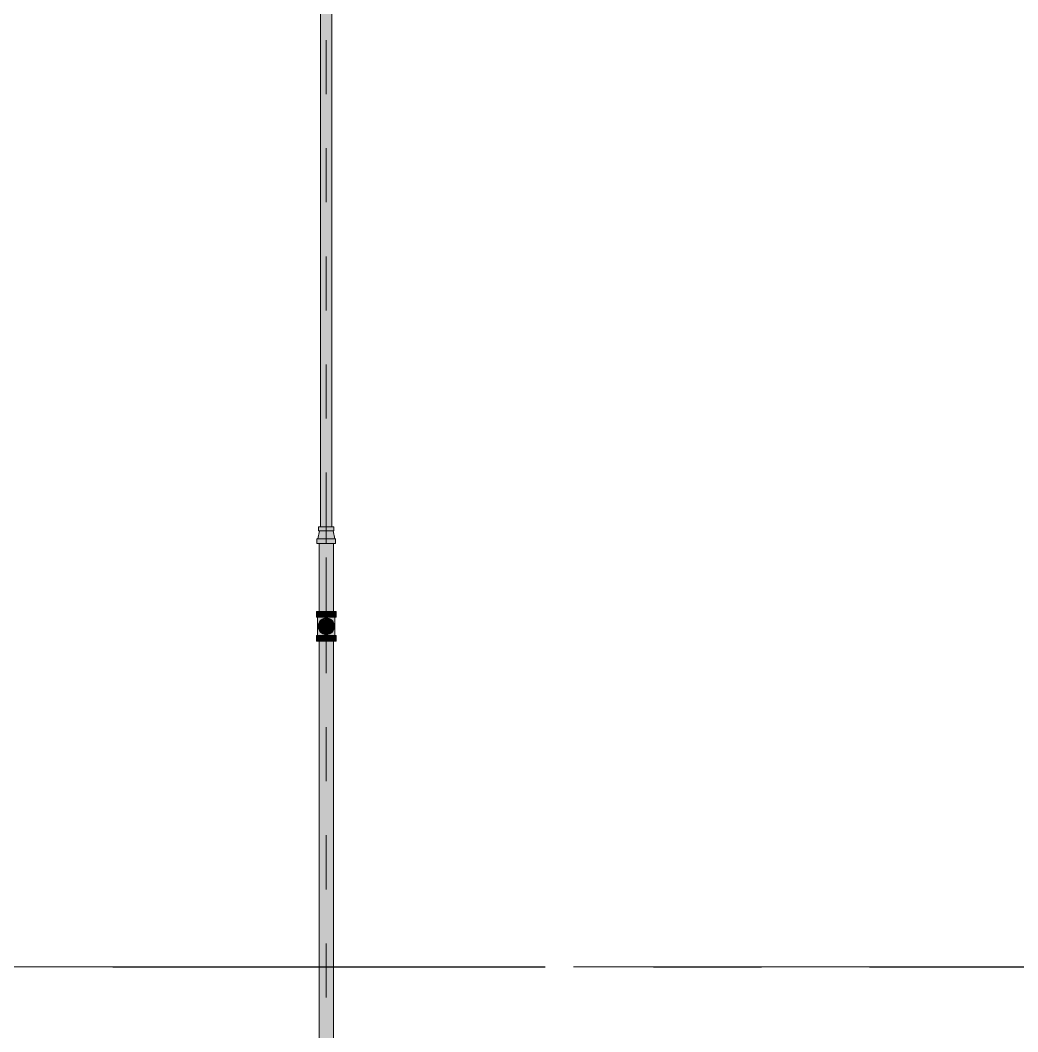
# Model space of a CAD drawing. Header units: millimetres. Extents: x -4000 to 187956, y -58990 to 162485.
# Drawn here: x 23351 to 26281, y 135259 to 138230 of the extents above; entities that cross this region are included whole.
import ezdxf

# ---------------------------------------------------------------- set-up
doc = ezdxf.new("R2010")
doc.units = ezdxf.units.MM
for name, pattern in [('Dash 1_16_', [317.5, 158.75, -158.75]), ('Grid Line', [2222.5, 1270, -317.5, 317.5, -317.5]), ('Grid Line 12_5mm', [2150, 1250, -300, 300, -300])]:
    doc.linetypes.add(name, pattern=pattern)
for name, color, linetype, lineweight in [('F-SPRN', 3, 'Continuous', 9), ('P-PIPE', 3, 'Continuous', 9), ('P-PIPE-CNTR', 3, 'Continuous', 9), ('S-GRID', 1, 'Continuous', 30)]:
    doc.layers.add(name, color=color, linetype=linetype, lineweight=lineweight)

# ---------------------------------------------------------------- blocks, each defined once
blk = doc.blocks.new('CMF2_NHAXUONG_A_rvt-1-FFS - TANG 1')
at = {"layer": 'S-GRID', "linetype": 'Grid Line 12_5mm', "lineweight": 9}
blk.add_line((-824.3, 135450), (183641.1, 135450), dxfattribs=at)
blk = doc.blocks.new('Sprinkler_Up - DN20-V1039-FFS - TANG 1')
at = {"layer": 'F-SPRN', "transparency": 33554534}
for points in [[(22.2, 0), (17.8, 13.2), (6.9, 21.2), (-6.9, 21.2), (-18, 13.1), (-22.2, 0), (-3.9, 0.7), (-1.7, 2.9), (-1.2, 3.5), (-0.6, 4), (0.6, 4), (1.2, 3.5), (1.7, 2.9), (4.6, 0), (13.5, 0)], [(3.4, -21.2), (6.9, -21.2), (18, -13.1), (22.2, 0), (3.9, -0.7), (1.7, -2.9), (1.2, -3.5), (0.6, -4), (-0.6, -4), (-1.2, -3.5), (-1.7, -2.9), (-4.6, 0), (-22.2, 0), (-18, -13.1), (-6.9, -21.2), (0, -21.2)], [(0, -16.7), (4.3, -16.1), (11.8, -11.8), (16.1, -4.3), (16.1, 4.3), (9.9, 13.2), (8.3, 14.4), (0, 16.7), (-4.3, 16.1), (-11.8, 11.8), (-16.1, 4.3), (-16.1, -4.3), (-11.8, -11.8), (-8.3, -14.4)], [(0, -15.6), (7.8, -13.5), (13.5, -7.8), (15.1, -4), (15.1, 4), (13.5, 7.8), (7.8, 13.5), (0, 15.6), (-8.2, 13.2), (-11, 11), (-15.1, 4), (-15.1, -4), (-11, -11), (-7.8, -13.5)], [(-10.9, -5.5), (-10.9, 5.4), (-14.5, 5.4), (-14.5, -5.5)], [(-7.7, -5.5), (-7.7, 5.4), (-10.9, 5.4), (-10.9, -5.5)], [(0, -5.5), (0, 5.4), (-7.7, 5.4), (-7.7, -5.5)], [(0, 0), (5.7, 0), (2.9, 4.9), (-2.9, 4.9), (-5.7, 0)], [(2.9, -4.9), (5.7, 0), (-5.7, 0), (-2.9, -4.9)], [(-4.6, 0), (4.6, 0), (0, 4.6)], [(0, -4.6), (4.6, 0), (-4.6, 0)], [(0, -2.6), (1.3, 0), (-1.8, 0)], [(-1.3, 0), (1.8, 0), (0, 2.6)], [(7.7, -5.5), (7.7, 5.4), (0, 5.4), (0, -5.5)], [(7.7, -5.5), (10.9, -5.5), (10.9, 5.4), (7.7, 5.4)], [(14.5, -5.5), (14.5, 5.4), (10.9, 5.4), (10.9, -5.5)]]:
    blk.add_hatch(color=1, dxfattribs=at).paths.add_polyline_path(points)
at = {"layer": 'F-SPRN', "color": 1}
for p, q in [((-11.5, 5.4), (-14.5, 5.4)), ((-14.5, 5.4), (-11.3, 5.4)), ((-14.5, 5.4), (-14.5, 3.7)), ((-14.5, 3.3), (-14.5, 0)), ((-11.5, 5.4), (-11.5, 4)), ((-10.9, 1.9), (-10.9, 3.6)), ((-10.8, 5.4), (-8, 5.4)), ((-8.1, 5.4), (-10.8, 5.4)), ((-8.1, 5.4), (-8.1, 2.8)), ((-8.1, 2.5), (-8.1, 0.7)), ((-7.7, 4.8), (-7.7, 2.7)), ((-7.7, 4.8), (-7.7, 2.7)), ((-7.7, 2.1), (-7.7, 0.5)), ((-7.7, 2.1), (-7.7, 0.5)), ((-6.7, 5.4), (-4.7, 5.4)), ((-5.8, 3.8), (-5.8, 2.2)), ((-2, 0.4), (-2.1, 0.3)), ((-2.1, 0.1), (-2.1, 0)), ((-2.1, 0), (-2.1, 0)), ((-2.1, 0), (-2.1, -0.1)), ((-0.6, 2), (-0.7, 2)), ((-0.6, 2), (-0.6, 2)), ((-0.5, 2), (-0.6, 2)), ((0, 2.1), (-0.1, 2.1)), ((0.1, 2.1), (0, 2.1)), ((0.5, 2), (0.4, 2)), ((0.4, 2), (0.4, 2)), ((1.1, 1.7), (1.1, 1.8)), ((1.2, 1.7), (1.1, 1.7)), ((1.3, 1.7), (1.2, 1.7)), ((1.6, 1.4), (1.5, 1.4)), ((2, 0.4), (2, 0.5)), ((2.1, 0.3), (2, 0.4)), ((2.1, 0), (2.1, 0.1)), ((2.1, 0), (2.1, 0)), ((4.7, 5.4), (6.5, 5.4)), ((7.7, 5.4), (8.6, 5.4)), ((7.7, 5.2), (7.7, 2.7)), ((7.7, 5.2), (7.7, 2.7)), ((7.7, 2.3), (7.7, 0.5)), ((7.7, 2.3), (7.7, 0.5)), ((10.8, 5.4), (8.1, 5.4)), ((8.1, 5.4), (8.1, 2.8)), ((8.1, 2.5), (8.1, 0.4)), ((8.6, 5.4), (10.8, 5.4)), ((10.9, 5.4), (14.5, 5.4)), ((10.9, 3.6), (10.9, 0.2)), ((14.5, 5.4), (11.5, 5.4)), ((11.5, 5.4), (11.5, 4)), ((11.5, 3), (11.5, 0.2)), ((14.5, 5.4), (14.5, -5.5)), ((-14.5, -1.3), (-14.5, -3.7)), ((-11.1, -5.5), (-14.5, -5.5)), ((-14.5, -5.5), (-11.5, -5.5)), ((-10.9, -2.6), (-10.9, -1.3)), ((-10.8, -5.5), (-8.1, -5.5)), ((-7.8, -5.5), (-10.8, -5.5)), ((-8.1, -4.2), (-8.1, -5.5)), ((-7.7, -2.7), (-7.7, -4)), ((-7.7, -2.7), (-7.7, -4)), ((-7, -5.5), (-5.8, -5.5)), ((-4.8, -5.5), (-7, -5.5)), ((-5.8, -2.3), (-5.8, -3.8)), ((-2.1, -0.1), (-2.1, -0.2)), ((0, -2.1), (0.1, -2.1)), ((7, -5.5), (4.8, -5.5)), ((5.8, -2.2), (5.8, -3.8)), ((5.8, -5.5), (7, -5.5)), ((7.7, -0.5), (7.7, -2.3)), ((7.7, -0.5), (7.7, -2.3)), ((7.7, -2.7), (7.7, -5.4)), ((7.7, -2.7), (7.7, -5.4)), ((10.8, -5.5), (7.7, -5.5)), ((8.1, -0.4), (8.1, -2.5)), ((8.1, -2.8), (8.1, -5.5)), ((8.1, -5.5), (10.8, -5.5)), ((10.9, -0.2), (10.9, -3.6)), ((14.5, -5.5), (10.9, -5.5)), ((11.5, -0.2), (11.5, -3)), ((11.5, -4), (11.5, -5.5)), ((11.5, -5.5), (14.5, -5.5))]:
    blk.add_line(p, q, dxfattribs=at)
at = {"layer": 'F-SPRN', "color": 1, "flags": 128}
for points in [[(-2.1, 0.3), (-2.1, 0.2), (-2.1, 0.1)], [(-1.9, 0.8), (-1.9, 0.8), (-2, 0.7)], [(-2, 0.7), (-2, 0.6), (-2, 0.5)], [(-2, 0.5), (-2, 0.5), (-2, 0.4)], [(-1.7, 1.1), (-1.8, 1.1), (-1.8, 1), (-1.9, 0.9), (-1.9, 0.8)], [(-1.4, 1.6), (-1.4, 1.5), (-1.5, 1.5), (-1.5, 1.4), (-1.6, 1.3), (-1.6, 1.3), (-1.7, 1.2), (-1.7, 1.1)], [(-0.9, 1.9), (-1, 1.8), (-1.1, 1.8), (-1.2, 1.7), (-1.2, 1.7), (-1.3, 1.6), (-1.4, 1.6)], [(-0.7, 2), (-0.8, 1.9), (-0.9, 1.9), (-0.9, 1.9)], [(-0.1, 2.1), (-0.1, 2.1), (-0.2, 2.1), (-0.3, 2.1), (-0.4, 2), (-0.5, 2)], [(0.4, 2), (0.3, 2.1), (0.2, 2.1), (0.1, 2.1)], [(0.7, 2), (0.6, 2), (0.5, 2)], [(0.8, 1.9), (0.8, 1.9), (0.7, 2)], [(1.1, 1.8), (1, 1.8), (0.9, 1.9), (0.8, 1.9)], [(1.4, 1.5), (1.3, 1.6), (1.3, 1.7)], [(1.5, 1.4), (1.4, 1.5), (1.4, 1.5)], [(1.8, 1.1), (1.7, 1.2), (1.7, 1.2), (1.6, 1.3), (1.6, 1.4)], [(1.8, 1), (1.8, 1), (1.8, 1.1)], [(2, 0.5), (2, 0.6), (2, 0.7), (1.9, 0.7), (1.9, 0.8), (1.9, 0.9), (1.8, 1)], [(2.1, 0.1), (2.1, 0.2), (2.1, 0.2), (2.1, 0.3)], [(-2.1, -0.2), (-2.1, -0.2), (-2.1, -0.3)], [(-2.1, -0.3), (-2, -0.4), (-2, -0.5), (-2, -0.6), (-2, -0.7), (-1.9, -0.7), (-1.9, -0.8), (-1.9, -0.9), (-1.8, -1), (-1.8, -1), (-1.8, -1.1), (-1.7, -1.2), (-1.7, -1.2), (-1.6, -1.3), (-1.6, -1.4), (-1.5, -1.4), (-1.4, -1.5), (-1.4, -1.5), (-1.3, -1.6), (-1.3, -1.7), (-1.2, -1.7), (-1.1, -1.7), (-1.1, -1.8), (-1, -1.8), (-0.9, -1.9), (-0.8, -1.9), (-0.8, -1.9), (-0.7, -2), (-0.6, -2), (-0.5, -2), (-0.4, -2), (-0.4, -2), (-0.3, -2.1), (-0.2, -2.1), (-0.1, -2.1), (0, -2.1)], [(0.1, -2.1), (0.1, -2.1), (0.2, -2.1), (0.3, -2.1), (0.4, -2), (0.5, -2), (0.6, -2), (0.6, -2), (0.7, -2), (0.8, -1.9), (0.9, -1.9), (0.9, -1.9), (1, -1.8), (1.1, -1.8), (1.2, -1.7), (1.2, -1.7), (1.3, -1.6), (1.4, -1.6), (1.4, -1.5), (1.5, -1.5), (1.5, -1.4), (1.6, -1.3), (1.6, -1.3), (1.7, -1.2), (1.7, -1.1), (1.8, -1.1), (1.8, -1), (1.9, -0.9), (1.9, -0.8), (1.9, -0.8), (2, -0.7), (2, -0.6), (2, -0.5), (2, -0.5), (2, -0.4), (2.1, -0.3), (2.1, -0.2), (2.1, -0.1), (2.1, 0)]]:
    blk.add_lwpolyline(points, dxfattribs=at)
at = {"layer": 'F-SPRN', "color": 1}
for radius, start, end in [(22.2, 360, 180), (21.9, 165.6773, 179.2615), (21.9, 144.7698, 164.8151), (21.9, 142.518, 144), (21.9, 126.6942, 142.518), (16.7, 167.6802, 180), (16.7, 167.6802, 180), (16.7, 155.3879, 164.9693), (16.7, 155.3879, 164.9693), (15.6, 166.4265, 180), (15.6, 166.4265, 180), (15.6, 150.9409, 165), (15.6, 159.6139, 165), (16.7, 136.7213, 149.931), (16.7, 136.7213, 149.931), (15.6, 150.9409, 156.3845), (15.6, 138.4214, 150), (15.6, 138.4214, 150), (21.9, 108.2621, 125.7507), (15.6, 126.205, 133.2078), (15.6, 126.205, 133.2078), (16.7, 121.4181, 126.9869), (16.7, 121.4181, 126.9869), (16.7, 106.5995, 120), (16.7, 106.5995, 120), (15.6, 120, 121.8808), (15.6, 120, 121.8808), (15.6, 114.4363, 119.9813), (15.6, 114.4363, 119.9813), (21.9, 99.348, 107.901), (4.63, 155.7832, 180), (4.63, 155.7832, 180), (16.7, 96.4143, 105), (16.7, 96.4143, 105), (4.63, 109.0192, 138.2703), (4.63, 109.0192, 138.2703), (21.9, 90.145, 98.8503), (15.6, 95.5762, 100.6843), (15.6, 95.5762, 100.6843), (2.56, 109.0192, 168.8278), (2.56, 109.0192, 168.8278), (2.04, 109.0192, 180), (16.7, 83.0684, 90), (16.7, 83.0684, 90), (4.63, 17.9592, 90), (4.63, 17.9592, 90), (3.81, 57.0577, 90), (2.56, 14.5599, 90), (2.56, 14.5599, 90), (2.04, 10.4703, 90), (21.9, 72.5583, 89.4624), (15.6, 75.573, 80.5892), (15.6, 75.573, 80.5892), (3.81, 16.1605, 43.8358), (15.6, 67.5614, 74.5481), (15.6, 67.5614, 74.5481), (16.7, 60, 75), (16.7, 60, 75), (15.6, 60.0187, 65.5637), (15.6, 60.0187, 65.5637), (21.9, 54.2493, 71.7379), (15.6, 56.465, 60), (15.6, 56.465, 60), (16.7, 53.0131, 58.5819), (16.7, 53.0131, 58.5819), (15.6, 46.7922, 53.795), (15.6, 46.7922, 53.795), (15.6, 30, 41.5786), (15.6, 30, 41.5786), (16.7, 30, 43.2787), (16.7, 30, 43.2787), (21.9, 37.482, 53.3058), (15.6, 23.6155, 29.5646), (15.6, 15, 29.5646), (15.6, 15, 20.3861), (16.7, 15, 24.6121), (16.7, 15, 24.6121), (15.6, 360, 13.6618), (15.6, 0, 13.6618), (16.7, 360, 12.3198), (16.7, 0, 12.3198), (21.9, 36, 37.482), (21.9, 15.1849, 35.2302), (21.9, 0.7385, 14.3227), (22.2, 180, 360), (21.9, 180.7385, 194.3227), (21.9, 195.1849, 215.2302), (21.9, 216.7299, 233.3058), (16.7, 180, 192.3198), (16.7, 180, 192.3198), (16.7, 195.0307, 204.6121), (16.7, 195.0307, 204.6121), (15.6, 181.9082, 193.6618), (15.6, 181.9082, 193.6618), (15.6, 197.3339, 209.5646), (15.6, 197.3339, 209.5646), (16.7, 210.069, 223.2787), (16.7, 210.069, 223.2787), (15.6, 212.5472, 221.5786), (15.6, 212.5472, 221.5786), (21.9, 234.2493, 251.7379), (16.7, 229.4249, 238.5819), (16.7, 229.4249, 238.5819), (15.6, 233.795, 240), (15.6, 233.795, 240), (16.7, 240, 255), (16.7, 240, 255), (15.6, 240.0187, 254.5481), (15.6, 240.0187, 254.5481), (21.9, 252.5583, 269.4624), (4.63, 197.9592, 0), (4.63, 197.9592, 360), (15.6, 255, 267.64), (15.6, 255, 267.64), (3.81, 196.1605, 360), (2.56, 191.1677, 0), (2.56, 191.1677, 360), (2.04, 190.4703, 0), (16.7, 263.0684, 270), (16.7, 263.0684, 270), (21.9, 270.145, 278.8503), (15.6, 275.5762, 280.6843), (15.6, 275.5762, 280.6843), (16.7, 276.4143, 285), (16.7, 276.4143, 285), (21.9, 279.348, 287.901), (16.7, 286.5995, 300.9936), (16.7, 286.5995, 300.9936), (15.6, 294.4363, 299.9813), (15.6, 294.4363, 299.9813), (21.9, 288.2621, 305.7507), (15.6, 300, 303.535), (15.6, 300, 303.535), (16.7, 301.4181, 310.5751), (16.7, 301.4181, 310.5751), (15.6, 306.205, 313.2078), (15.6, 306.205, 313.2078), (15.6, 318.4214, 330), (15.6, 318.4214, 330), (16.7, 316.7213, 330), (16.7, 316.7213, 330), (21.9, 306.6942, 323.2701), (15.6, 330.4354, 345), (15.6, 330.4354, 336.3845), (15.6, 339.6139, 345), (15.6, 346.3382, 360), (15.6, 346.3382, 360), (16.7, 335.3879, 345), (16.7, 335.3879, 345), (16.7, 347.6802, 360), (16.7, 347.6802, 360), (21.9, 324.7698, 344.8151), (21.9, 345.6773, 359.2615)]:
    blk.add_arc((0, 0), radius, start, end, dxfattribs=at)
blk = doc.blocks.new('Steel_Transition_Threaded_HoaPhat - Standard-V1041-FFS - TANG 1')
at = {"layer": 'P-PIPE', "lineweight": 13, "transparency": 33554534}
h = blk.add_hatch(color=1, dxfattribs=at)
h.paths.add_polyline_path([(24250, 136427.6), (24258.6, 136429.5), (24261.3, 136430.6), (24265.9, 136434.2), (24269.5, 136438.8), (24271.7, 136444.3), (24272.5, 136450.1), (24271.7, 136455.9), (24268, 136463.3), (24265.9, 136466), (24261.3, 136469.6), (24255.8, 136471.8), (24250, 136472.6), (24244.2, 136471.8), (24238.8, 136469.6), (24232, 136463.3), (24230.5, 136461.3), (24228.3, 136455.9), (24227.5, 136450.1), (24228.3, 136444.3), (24230.5, 136438.8), (24234.1, 136434.2), (24238.8, 136430.6), (24244.2, 136428.4)])
h.paths.add_polyline_path([(24250, 136430), (24244.8, 136430.7), (24240, 136432.7), (24235.8, 136435.9), (24232.6, 136440), (24230.6, 136444.9), (24229.9, 136450.1), (24230.6, 136455.3), (24235, 136463.3), (24235.8, 136464.3), (24240, 136467.5), (24244.8, 136469.5), (24250, 136470.2), (24255.2, 136469.5), (24260.1, 136467.5), (24265, 136463.3), (24267.4, 136460.1), (24269.4, 136455.3), (24270.1, 136450.1), (24269.4, 136444.9), (24267.4, 136440), (24264.2, 136435.9), (24258.6, 136432.1), (24255.2, 136430.7)])
for points in [[(24250, 136430), (24250, 136433.7), (24241.8, 136435.9), (24235.8, 136441.9), (24233.6, 136450.1), (24235.8, 136458.3), (24241.8, 136464.3), (24250, 136466.5), (24250, 136470.2), (24244.8, 136469.5), (24240, 136467.5), (24235, 136463.3), (24232.6, 136460.1), (24230.6, 136455.3), (24229.9, 136450.1), (24230.6, 136444.9), (24232.6, 136440), (24235.8, 136435.9), (24240, 136432.7), (24244.8, 136430.7)], [(24250, 136431.6), (24258.6, 136433.8), (24259.3, 136434.1), (24263.1, 136437), (24266, 136440.8), (24267.9, 136445.3), (24268.5, 136450.1), (24267.9, 136454.9), (24266, 136459.3), (24262.9, 136463.3), (24259.3, 136466.1), (24254.8, 136468), (24250, 136468.6), (24245.2, 136468), (24240.8, 136466.1), (24236.9, 136463.2), (24234, 136459.3), (24232.1, 136454.9), (24231.5, 136450.1), (24232.1, 136445.3), (24234, 136440.8), (24236.9, 136437), (24240.8, 136434.1), (24245.2, 136432.2)], [(24250, 136430), (24258.6, 136432.1), (24260.1, 136432.7), (24264.2, 136435.9), (24267.4, 136440), (24269.4, 136444.9), (24270.1, 136450.1), (24269.4, 136455.3), (24265, 136463.3), (24264.2, 136464.3), (24260.1, 136467.5), (24255.2, 136469.5), (24250, 136470.2), (24250, 136466.5), (24258.2, 136464.3), (24264.2, 136458.3), (24266.4, 136450.1), (24264.2, 136441.9), (24258.2, 136435.9), (24250, 136433.7)]]:
    blk.add_hatch(color=1, dxfattribs=at).paths.add_polyline_path(points)
at = {"layer": 'P-PIPE', "color": 20, "lineweight": 13}
for radius, start, end in [(22.5, 90, 270), (22.5, 90, 270), (20.1, 166.0499, 193.9501), (20.1, 150, 162.7449), (18.5, 166.5939, 193.4061), (18.5, 166.5939, 193.4061), (18.5, 157.6232, 165), (18.5, 157.6232, 165), (20.1, 139.8677, 148.1553), (18.5, 136.4297, 150), (18.5, 136.4297, 150), (16.4, 158.0319, 163.506), (20.1, 128.8856, 138.6435), (16.4, 143.5463, 150), (18.5, 134.3867, 135), (18.5, 134.3867, 135), (18.5, 123.4976, 133.2041), (18.5, 123.4976, 133.2041), (20.1, 109.6859, 125.0043), (18.5, 106.819, 120), (18.5, 106.819, 120), (16.4, 115.1607, 120), (16.4, 107.4657, 111.9681), (20.1, 100.9975, 105), (18.5, 91.4353, 103.2046), (18.5, 91.4353, 103.2046), (16.4, 96.2132, 104.6042), (20.1, 90.5246, 98.5089), (22.5, 270, 90), (22.5, 270, 90), (18.5, 78.0986, 90), (18.5, 78.0986, 90), (20.1, 75.0607, 87.9279), (18.5, 60, 75), (18.5, 60, 75), (16.4, 66.9681, 72.9388), (20.1, 54.9957, 75), (18.5, 46.7959, 56.5024), (18.5, 46.7959, 56.5024), (20.1, 41.3565, 51.1144), (18.5, 45, 45.6133), (18.5, 45, 45.6133), (16.4, 30, 38.0319), (18.5, 30, 43.5703), (18.5, 30, 43.5703), (20.1, 31.8447, 40.1323), (18.5, 15, 22.3768), (18.5, 15, 22.3768), (20.1, 17.2551, 30), (18.5, 346.5939, 13.4061), (18.5, 346.5939, 13.4061), (20.1, 346.0499, 13.9501), (20.1, 197.2551, 210), (18.5, 195, 202.3768), (18.5, 195, 202.3768), (20.1, 211.8447, 231.1144), (16.4, 168.5467, 178.9063), (16.4, 184.8393, 191.4533), (18.5, 210, 223.5703), (18.5, 210, 223.5703), (16.4, 210.6635, 216.4537), (18.5, 226.7959, 236.5024), (18.5, 226.7959, 236.5024), (20.1, 234.9957, 255), (16.4, 230.4733, 236.6389), (18.5, 240, 255), (18.5, 240, 255), (16.4, 240, 246.5955), (16.4, 250.3629, 255), (20.1, 255.0607, 267.9279), (18.5, 258.0986, 270), (18.5, 258.0986, 270), (16.4, 264.1652, 268.506), (20.1, 270.5246, 278.5089), (18.5, 271.4353, 283.2046), (18.5, 271.4353, 283.2046), (16.4, 276.2132, 283.9063), (20.1, 280.9975, 285), (16.4, 287.4657, 291.9681), (18.5, 286.819, 300), (18.5, 286.819, 300), (16.4, 293.4045, 300), (20.1, 289.6859, 305.0043), (16.4, 300, 301.6033), (18.5, 303.4976, 313.2041), (18.5, 303.4976, 313.2041), (20.1, 308.8856, 328.1553), (18.5, 316.4297, 330), (18.5, 316.4297, 330), (16.4, 338.0319, 342.8691), (16.4, 353.5463, 8.0319), (18.5, 337.6232, 345), (18.5, 337.6232, 345), (20.1, 330, 342.7449)]:
    blk.add_arc((24250, 136450.1), radius, start, end, dxfattribs=at)

msp = doc.modelspace()

# ---------------------------------------------------------------- block references
at = {"lineweight": 5}
msp.add_blockref('CMF2_NHAXUONG_A_rvt-1-FFS - TANG 1', (0, 0), dxfattribs=at)

# ---------------------------------------------------------------- next in the draw order: hatches: boundary and pattern name
at = {"layer": 'P-PIPE', "lineweight": 5, "transparency": 33554534}
for points in [[(24250, 136742.6), (24250, 139409.5), (24233.3, 139409.5), (24233.9, 136742.6), (24245.7, 136742.6)], [(24250, 136742.6), (24266.7, 136742.6), (24266.1, 139409.5), (24250, 139409.5), (24250, 136828.3)], [(24237.6, 136706.9), (24274.8, 136706.9), (24269.4, 136730.8), (24229.9, 136730.8), (24226.1, 136706.9), (24232.5, 136706.9)], [(24250, 136730.8), (24272.5, 136730.8), (24271.7, 136742.6), (24227.5, 136742.6), (24228.3, 136730.8), (24244.2, 136730.8)], [(24230.7, 136693.6), (24277.4, 136693.6), (24276.4, 136706.9), (24222.7, 136706.9), (24223.6, 136693.6), (24226.3, 136693.6)], [(24229.6, 136493.8), (24250, 136493.8), (24250, 136693.6), (24228.9, 136693.6), (24228.9, 136493.8)], [(24250, 136493.8), (24271.1, 136493.8), (24270.4, 136693.6), (24250, 136693.6), (24250, 136536.3)], [(24225.2, 136477.1), (24250, 136477.1), (24250, 136493.8), (24221.4, 136493.8), (24222.3, 136477.1), (24223.1, 136477.1)], [(24270.2, 136477.1), (24278.6, 136477.1), (24277.7, 136493.8), (24250, 136493.8), (24250, 136477.1), (24264.3, 136477.1)], [(24245.1, 136423.1), (24250, 136423.1), (24250, 136428.9), (24240.8, 136431.3), (24233.9, 136436.8), (24231.7, 136439.4), (24229.2, 136446.2), (24229.2, 136454), (24233.9, 136463.4), (24237.7, 136467), (24244.3, 136470.2), (24250, 136471.2), (24250, 136477.1), (24224.7, 136477.1), (24225.6, 136423.1), (24243.5, 136423.1)], [(24250, 136426), (24258.6, 136427.8), (24262.1, 136429.2), (24267.1, 136433), (24270.9, 136438), (24273.3, 136443.8), (24274.1, 136450.1), (24273.3, 136456.3), (24270, 136463.3), (24267.1, 136467.1), (24262.1, 136471), (24256.2, 136473.4), (24250, 136474.2), (24243.8, 136473.4), (24237.9, 136471), (24233, 136467.1), (24229.1, 136462.1), (24226.7, 136456.3), (24225.9, 136450.1), (24226.7, 136443.8), (24229.1, 136438), (24233, 136433), (24237.9, 136429.2), (24243.8, 136426.8)], [(24241.7, 136435.6), (24242.8, 136437.6), (24241.7, 136441.7), (24242.8, 136445.9), (24245.8, 136449), (24257.2, 136454.3), (24258.4, 136458.4), (24256.7, 136463.3), (24255.9, 136464.3), (24250, 136466.8), (24241.7, 136464.6), (24235.5, 136458.4), (24233.3, 136450.1), (24235.5, 136441.7), (24238.2, 136438.3)], [(24271.9, 136423.1), (24275.3, 136423.1), (24274.4, 136477.1), (24250, 136477.1), (24250, 136471.2), (24259.2, 136468.9), (24266.1, 136463.4), (24268.3, 136460.7), (24270.8, 136454), (24270.8, 136446.2), (24266.1, 136436.8), (24262.3, 136433.2), (24255.7, 136430), (24250, 136428.9), (24250, 136423.1), (24267.9, 136423.1)], [(24225.2, 136406.5), (24250, 136406.5), (24250, 136423.1), (24221.4, 136423.1), (24222.3, 136406.5), (24223.1, 136406.5)], [(24250, 134725.1), (24250, 136406.5), (24228.9, 136406.5), (24229.6, 134725.1), (24244.5, 134725.1)], [(24250, 136406.5), (24278.6, 136406.5), (24277.7, 136423.1), (24250, 136423.1)], [(24250, 134725.1), (24271.1, 134725.1), (24270.4, 136406.5), (24250, 136406.5), (24250, 135076.2)]]:
    msp.add_hatch(color=1, dxfattribs=at).paths.add_polyline_path(points)
at = {"layer": 'P-PIPE', "transparency": 33554534}
msp.add_hatch(color=1, dxfattribs=at).paths.add_polyline_path([(24250, 136433.4), (24258.6, 136435.8), (24261.8, 136438.3), (24266.1, 136445.8), (24266.1, 136454.4), (24260, 136463.3), (24258.4, 136464.6), (24250, 136466.8), (24245.7, 136466.2), (24238.2, 136461.9), (24233.9, 136454.4), (24233.9, 136445.8), (24238.2, 136438.3), (24241.7, 136435.6)])

# ---------------------------------------------------------------- next in the draw order: linework, layer by layer
at = {"layer": 'P-PIPE', "color": 20, "lineweight": 13}
for p, q in [((24233.3, 139409.5), (24233.3, 136742.6)), ((24266.7, 136742.6), (24266.7, 139409.5)), ((24229.9, 136730.8), (24225.2, 136706.9)), ((24227.5, 136742.6), (24227.5, 136730.8)), ((24233.2, 136742.6), (24227.5, 136742.6)), ((24272.5, 136742.6), (24227.5, 136742.6)), ((24227.5, 136730.8), (24272.5, 136730.8)), ((24227.5, 136730.8), (24229.8, 136730.8)), ((24230.6, 136730.8), (24244.2, 136730.8)), ((24233.3, 136742.6), (24233.9, 136742.6)), ((24234, 136742.6), (24238.2, 136742.6)), ((24238.1, 136742.6), (24234.1, 136742.6)), ((24238.7, 136742.6), (24261.3, 136742.6)), ((24261.3, 136742.6), (24238.8, 136742.6)), ((24244.8, 136730.8), (24255.2, 136730.8)), ((24255.8, 136730.8), (24269.4, 136730.8)), ((24261.8, 136742.6), (24266, 136742.6)), ((24265.9, 136742.6), (24261.9, 136742.6)), ((24266.1, 136742.6), (24266.7, 136742.6)), ((24272.5, 136742.6), (24266.8, 136742.6)), ((24274.8, 136706.9), (24270.1, 136730.8)), ((24270.2, 136730.8), (24272.5, 136730.8)), ((24272.5, 136730.8), (24272.5, 136742.6)), ((24222.7, 136706.9), (24222.7, 136693.6)), ((24225, 136706.9), (24222.7, 136706.9)), ((24277.4, 136706.9), (24222.7, 136706.9)), ((24222.7, 136693.6), (24277.4, 136693.6)), ((24222.7, 136693.6), (24228.7, 136693.6)), ((24242.9, 136706.9), (24226.3, 136706.9)), ((24228.9, 136693.6), (24228.9, 136493.8)), ((24229.6, 136693.6), (24228.9, 136693.6)), ((24268.3, 136693.6), (24231.7, 136693.6)), ((24231.7, 136693.6), (24268.4, 136693.6)), ((24256.4, 136706.9), (24243.6, 136706.9)), ((24273.7, 136706.9), (24257.1, 136706.9)), ((24271.1, 136693.6), (24270.4, 136693.6)), ((24271.1, 136493.8), (24271.1, 136693.6)), ((24271.3, 136693.6), (24277.4, 136693.6)), ((24277.4, 136706.9), (24275, 136706.9)), ((24277.4, 136693.6), (24277.4, 136706.9)), ((24221.4, 136493.8), (24221.4, 136477.1)), ((24228.8, 136493.8), (24221.4, 136493.8)), ((24250, 136493.8), (24221.4, 136493.8)), ((24228.9, 136493.8), (24229.6, 136493.8)), ((24229.7, 136493.8), (24235.1, 136493.8)), ((24235, 136493.8), (24229.8, 136493.8)), ((24235.6, 136493.8), (24264.4, 136493.8)), ((24250, 136493.8), (24235.7, 136493.8)), ((24264.3, 136493.8), (24250, 136493.8)), ((24278.6, 136493.8), (24250, 136493.8)), ((24264.9, 136493.8), (24270.3, 136493.8)), ((24270.2, 136493.8), (24265, 136493.8)), ((24270.4, 136493.8), (24271.1, 136493.8)), ((24278.6, 136493.8), (24271.2, 136493.8)), ((24278.6, 136477.1), (24278.6, 136493.8)), ((24221.4, 136477.1), (24224.6, 136477.1)), ((24221.4, 136477.1), (24250, 136477.1)), ((24224.7, 136477.1), (24224.7, 136423.1)), ((24225.6, 136477.1), (24224.7, 136477.1)), ((24225.6, 136477.1), (24224.7, 136477.1)), ((24225.5, 136477.1), (24234.7, 136477.1)), ((24234.6, 136477.1), (24225.6, 136477.1)), ((24242.6, 136477.1), (24225.6, 136477.1)), ((24241.9, 136477.1), (24235.6, 136477.1)), ((24235.7, 136477.1), (24241.9, 136477.1)), ((24243.4, 136477.1), (24250, 136477.1)), ((24250, 136477.1), (24243.5, 136477.1)), ((24250, 136477.1), (24243.5, 136477.1)), ((24250, 136477.1), (24256.6, 136477.1)), ((24250, 136477.1), (24278.6, 136477.1)), ((24256.5, 136477.1), (24250, 136477.1)), ((24256.5, 136477.1), (24250, 136477.1)), ((24275.3, 136477.1), (24257.4, 136477.1)), ((24258.1, 136477.1), (24264.3, 136477.1)), ((24264.4, 136477.1), (24258.1, 136477.1)), ((24265.3, 136477.1), (24274.5, 136477.1)), ((24275.3, 136477.1), (24265.4, 136477.1)), ((24275.3, 136423.1), (24275.3, 136477.1)), ((24275.4, 136477.1), (24278.6, 136477.1)), ((24221.4, 136423.1), (24221.4, 136406.5)), ((24224.6, 136423.1), (24221.4, 136423.1)), ((24250, 136423.1), (24221.4, 136423.1)), ((24221.4, 136406.5), (24228.8, 136406.5)), ((24221.4, 136406.5), (24250, 136406.5)), ((24224.7, 136423.1), (24234.6, 136423.1)), ((24224.7, 136423.1), (24242.6, 136423.1)), ((24234.7, 136423.1), (24225.5, 136423.1)), ((24228.9, 136406.5), (24228.9, 134725.1)), ((24229.6, 136406.5), (24228.9, 136406.5)), ((24235.1, 136406.5), (24229.7, 136406.5)), ((24229.8, 136406.5), (24235, 136406.5)), ((24235.6, 136423.1), (24241.9, 136423.1)), ((24264.4, 136406.5), (24235.6, 136406.5)), ((24241.9, 136423.1), (24235.7, 136423.1)), ((24235.7, 136406.5), (24250, 136406.5)), ((24250, 136423.1), (24243.4, 136423.1)), ((24243.5, 136423.1), (24250, 136423.1)), ((24243.5, 136423.1), (24250, 136423.1)), ((24256.6, 136423.1), (24250, 136423.1)), ((24278.6, 136423.1), (24250, 136423.1)), ((24250, 136423.1), (24256.5, 136423.1)), ((24250, 136423.1), (24256.5, 136423.1)), ((24250, 136406.5), (24264.3, 136406.5)), ((24250, 136406.5), (24278.6, 136406.5)), ((24257.4, 136423.1), (24274.4, 136423.1)), ((24264.3, 136423.1), (24258.1, 136423.1)), ((24258.1, 136423.1), (24264.4, 136423.1)), ((24270.3, 136406.5), (24264.9, 136406.5)), ((24265, 136406.5), (24270.2, 136406.5)), ((24274.5, 136423.1), (24265.3, 136423.1)), ((24265.4, 136423.1), (24274.4, 136423.1)), ((24271.1, 136406.5), (24270.4, 136406.5)), ((24271.1, 134725.1), (24271.1, 136406.5)), ((24271.2, 136406.5), (24278.6, 136406.5)), ((24274.4, 136423.1), (24275.3, 136423.1)), ((24274.4, 136423.1), (24275.3, 136423.1)), ((24278.6, 136423.1), (24275.4, 136423.1)), ((24278.6, 136406.5), (24278.6, 136423.1))]:
    msp.add_line(p, q, dxfattribs=at)
for radius, start, end in [(24.1, 90, 255), (24.1, 90, 270), (21.1, 165.7378, 177.7452), (21.1, 158.0211, 165), (21.1, 150, 154.6013), (21.1, 128.0211, 141.0043), (21.1, 113.0211, 125.8689), (21.1, 99.731, 105), (21.1, 90, 98.0211), (24.1, 285, 90), (24.1, 270, 90), (21.1, 75, 90), (21.1, 54.4236, 65.5764), (21.1, 39.3488, 51.9789), (21.1, 26.4435, 30), (21.1, 15, 21.9789), (21.1, 2.0242, 14.2622), (21.1, 182.0242, 192.7707), (21.1, 195, 203.0211), (21.1, 205.3987, 210), (21.1, 213.8363, 218.0211), (21.1, 218.1596, 233.0211), (21.1, 234.1311, 240), (21.1, 242.2293, 251.1321), (24.1, 255, 255.2105), (24.1, 255.2105, 270), (21.1, 255, 261.9292), (21.1, 261.9789, 267.7707), (21.1, 270, 276.9789), (24.1, 270, 284.7895), (21.1, 279.731, 285), (24.1, 284.7895, 285), (21.1, 294.0841, 300), (21.1, 300, 305.8689), (21.1, 306.9789, 315), (21.1, 317.2293, 321.8404), (21.1, 321.9789, 326.1637), (21.1, 330, 334.6013), (21.1, 336.9789, 345), (21.1, 345.7378, 351.9789), (21.1, 353.0708, 357.9758)]:
    msp.add_arc((24250, 136450.1), radius, start, end, dxfattribs=at)
at = {"layer": 'P-PIPE', "color": 1}
for centre, radius, start, end in [((24250, 136450.1), 16.7, 157.579, 164.2722), ((24250, 136458.4), 8.35, 69.0027, 79.2369), ((24250, 136458.4), 8.35, 316.3183, 330), ((24250, 136458.4), 8.35, 20.1285, 29.0413), ((24250, 136458.4), 8.35, 8.0385, 17.9918), ((24250, 136458.4), 8.35, 352.2824, 1.6717), ((24250, 136450.1), 16.7, 46.0317, 51.8726), ((24250, 136450.1), 16.7, 39.3092, 45.2846), ((24250, 136450.1), 16.7, 32.3031, 39.2955), ((24250, 136450.1), 16.7, 23.314, 31.0974), ((24250, 136450.1), 16.7, 16.9375, 22.421), ((24250, 136450.1), 16.7, 170.1108, 177.203), ((24250, 136450.1), 16.7, 182.797, 189.8892), ((24250, 136450.1), 16.7, 190.2154, 195.2487), ((24250, 136450.1), 16.7, 231.8726, 237.203), ((24250, 136441.7), 8.35, 172.0327, 181.5407), ((24250, 136441.7), 8.35, 199.9004, 209.0413), ((24250, 136441.7), 8.35, 131.0366, 150), ((24250, 136441.7), 8.35, 226.6998, 237.8461), ((24250, 136441.7), 8.35, 115.6806, 125.5287), ((24250, 136441.7), 8.35, 100.6842, 114.0387), ((24250, 136441.7), 8.35, 249.0027, 259.2369), ((24250, 136450.1), 16.7, 264.6626, 273.5288), ((24250, 136441.7), 8.35, 90, 100.6842), ((24250, 136458.4), 8.35, 270, 280.6842), ((24250, 136450.1), 16.7, 300, 301.5291), ((24250, 136450.1), 16.7, 308.1274, 313.9683), ((24250, 136450.1), 16.7, 314.7154, 320.6908), ((24250, 136450.1), 16.7, 328.9026, 336.686), ((24250, 136450.1), 16.7, 337.2636, 343.0625), ((24250, 136450.1), 16.7, 4.3093, 9.8892)]:
    msp.add_arc(centre, radius, start, end, dxfattribs=at)
at = {"layer": 'P-PIPE-CNTR', "color": 1, "linetype": 'Dash 1_16_'}
for p, q in [((24250, 136742.6), (24250, 139409.5)), ((24250, 136742.6), (24250, 139409.5)), ((24250, 136493.8), (24250, 136693.6)), ((24250, 136493.8), (24250, 136693.6)), ((24250, 136472.6), (24250, 136475.1)), ((24250, 136471.2), (24250, 136472.6)), ((24250, 136468.6), (24250, 136470.2)), ((24250, 136463.6), (24250, 136465.2)), ((24250, 136459.8), (24250, 136462.6)), ((24250, 136455.5), (24250, 136459.1)), ((24250, 136452.6), (24250, 136454.3)), ((24225, 136450.1), (24227.5, 136450.1)), ((24227.8, 136450.1), (24231.5, 136450.1)), ((24231.5, 136450.1), (24233.3, 136450.1)), ((24236.9, 136450.1), (24240.4, 136450.1)), ((24240.4, 136450.1), (24242.3, 136450.1)), ((24245.4, 136450.1), (24247.6, 136450.1)), ((24248.7, 136450.1), (24250, 136450.1)), ((24250, 136450.1), (24250, 136452.1)), ((24250, 136448), (24250, 136450.1)), ((24250, 136450.1), (24251.3, 136450.1)), ((24250, 136445.9), (24250, 136447.5)), ((24250, 136441.1), (24250, 136444.6)), ((24250, 136438.1), (24250, 136440.4)), ((24250, 136435), (24250, 136436.5)), ((24250, 136432.2), (24250, 136433.4)), ((24250, 136430), (24250, 136431.6)), ((24250, 136427.6), (24250, 136428.9)), ((24250, 136425.1), (24250, 136426.8)), ((24251.8, 136450.1), (24254.6, 136450.1)), ((24255.7, 136450.1), (24257.7, 136450.1)), ((24258.6, 136450.1), (24263.5, 136450.1)), ((24266.4, 136450.1), (24268.5, 136450.1)), ((24268.5, 136450.1), (24272.2, 136450.1)), ((24272.5, 136450.1), (24275, 136450.1)), ((24250, 134725.1), (24250, 136406.5)), ((24250, 134725.1), (24250, 136406.5))]:
    msp.add_line(p, q, dxfattribs=at)
at = {"layer": 'P-PIPE-CNTR', "color": 20, "lineweight": 13}
for p, q in [((24250, 136693.6), (24250, 136742.6)), ((24250, 136493.8), (24250, 136474.2)), ((24250, 136474.2), (24250, 136472.6)), ((24250, 136472.6), (24250, 136471.2)), ((24250, 136470.2), (24250, 136468.6)), ((24250, 136465.2), (24250, 136463.6)), ((24250, 136462.6), (24250, 136459.8)), ((24250, 136459.1), (24250, 136456.5)), ((24250, 136454.3), (24250, 136452.6)), ((24250, 136452.1), (24250, 136450.1)), ((24250, 136450.1), (24250, 136448)), ((24250, 136447.5), (24250, 136445.9)), ((24250, 136444.6), (24250, 136441.1)), ((24250, 136440.4), (24250, 136438.1)), ((24250, 136436.5), (24250, 136435)), ((24250, 136433.4), (24250, 136432.2)), ((24250, 136431.6), (24250, 136430)), ((24250, 136428.9), (24250, 136427.6)), ((24250, 136426), (24250, 136406.5))]:
    msp.add_line(p, q, dxfattribs=at)
at = {"layer": 'S-GRID', "linetype": 'Grid Line'}
msp.add_line((-824.3, 135450), (183641.1, 135450), dxfattribs=at)

# ---------------------------------------------------------------- next in the draw order: block references
at = {"layer": 'F-SPRN', "color": 1}
msp.add_blockref('Sprinkler_Up - DN20-V1039-FFS - TANG 1', (24250, 136450.1), dxfattribs=at)
at = {"layer": 'P-PIPE', "color": 20, "lineweight": 13}
msp.add_blockref('Steel_Transition_Threaded_HoaPhat - Standard-V1041-FFS - TANG 1', (0, 0), dxfattribs=at)

doc.saveas('drawing.dxf')
